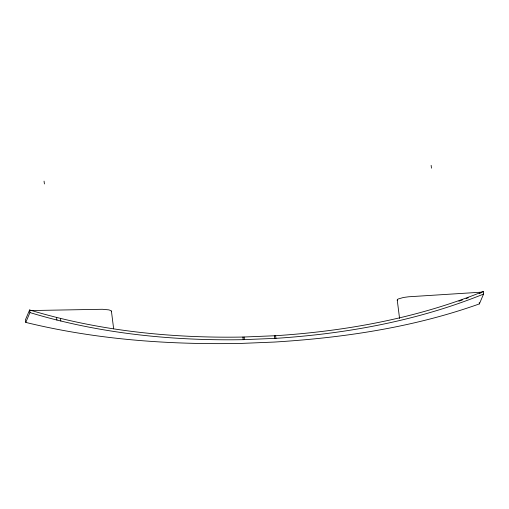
<?xml version="1.0" encoding="UTF-8"?>
<svg xmlns="http://www.w3.org/2000/svg" width="509" height="509" viewBox="0 0 509 509"><rect width="100%" height="100%" fill="white"/><g stroke="black" fill="none" stroke-linecap="round" stroke-linejoin="round"><path stroke-width="0.76" d="M29.624 309.956L25.45 319.786L25.781 322.407C96.271 339.649 169.236 344.892 241.635 343.397L274.37 342.061C343.855 337.76 413.594 327.376 479.376 303.905L483.55 294.075L483.219 291.453C417.265 318.163 346.413 331.111 275.617 335.717L242.882 337.053C171.037 338.281 98.555 330.85 29.624 309.956L29.955 312.577L25.781 322.407M482.958 292.071L483.219 291.453M479.274 293.521L481.482 292.65M483.55 294.075C417.596 320.791 346.744 333.732 275.948 338.339L243.213 339.675C171.368 340.903 98.886 333.471 29.955 312.577M458.863 301.201L462.477 299.89M466.091 298.579L468.261 297.79M482.163 292.121L408.517 296.792L403.395 297.485L398.235 298.98A3.436 1.311 -7.2 0 0 397.567 300.545M29.357 310.579L102.347 309.281L108.869 309.873L111.096 310.694A3.436 1.311 -7.2 0 1 111.197 311.718M479.211 302.594L479.376 303.905M431.129 165.336L431.486 168.167M397.243 300.049L399.571 318.462M275.617 335.717L275.948 338.339M274.421 335.781L274.752 338.402M244.078 337.015L244.409 339.637M242.882 337.053L243.213 339.675M111.426 311.19L113.653 328.833M44.06 181.128L44.417 183.959M60.501 318.405L60.832 321.026M56.594 317.47L56.925 320.091"/></g></svg>
